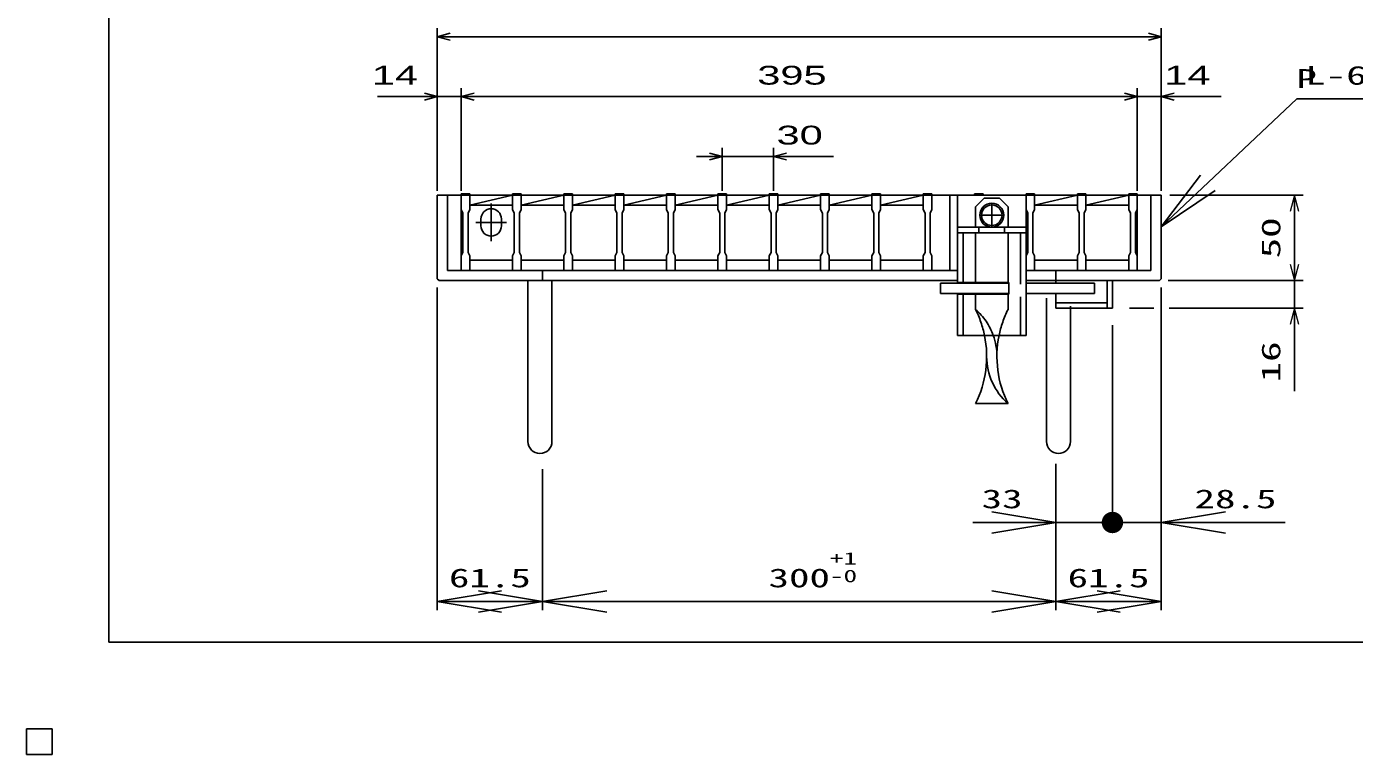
# Model space of a CAD drawing. Units: millimetres at full size, sheet at 1:5; some dimension numbers follow another scale. Extents: x -910 to 868, y -641 to 524.
# Drawn here: x -910 to -134, y -641 to -216 of the extents above; entities that cross this region are included whole.
import ezdxf
from ezdxf.enums import TextEntityAlignment as Align

# ---------------------------------------------------------------- set-up
doc = ezdxf.new("R2010")
doc.units = ezdxf.units.MM
doc.header["$LTSCALE"] = 5
doc.linetypes.add('CHAIN', pattern=[18.5, 12, -1.5, 3.5, -1.5])
doc.linetypes.add('DASHED', pattern=[7.5, 6, -1.5])
for name, color, linetype, lineweight in [('0_2', 150, 'Continuous', 25), ('16', 3, 'Continuous', 25), ('17', 2, 'Continuous', 25), ('19', 6, 'Continuous', 25), ('22', 4, 'Continuous', 25), ('29', 6, 'Continuous', 25)]:
    doc.layers.add(name, color=color, linetype=linetype, lineweight=lineweight)
doc.styles.add('ベクトル', font='')
doc.styles.add('ＭＳ ゴシック', font='')
doc.styles.get('ベクトル').set_extended_font_data('ベクトル')
doc.styles.get('ＭＳ ゴシック').set_extended_font_data('MS Gothic')

# ---------------------------------------------------------------- blocks, each defined once
blk = doc.blocks.new('open_arrow')
at = {"color": 0, "linetype": 'Continuous', "lineweight": -2}
blk.add_lwpolyline([(7.5, 1.25), (0, 0), (7.5, -1.25)], dxfattribs=at)
blk = doc.blocks.new('filled_dot')
at = {"color": 0, "linetype": 'Continuous', "lineweight": -2, "const_width": 1.25}
blk.add_lwpolyline([(-0.625, 0, 1), (0.625, 0, 1)], format="xyb", close=True, dxfattribs=at)

msp = doc.modelspace()

# ---------------------------------------------------------------- linework, layer by layer
at = {"layer": '0_2'}
for p, q in [((-862, -575.75), (-862, 524.25)), ((868, -575.75), (-862, -575.75))]:
    msp.add_line(p, q, dxfattribs=at)
at = {"layer": '16'}
for p, q in [((-656, -314.463), (-656, -313.763)), ((-656, -313.763), (-651, -313.763)), ((-656, -314.463), (-656, -322.963)), ((-651, -314.463), (-656, -314.463)), ((-656, -314.463), (-656, -352.463)), ((-651, -313.763), (-651, -314.463)), ((-651, -322.963), (-651, -314.463)), ((-651, -314.463), (-626, -314.463)), ((-651, -320.463), (-626, -314.463)), ((-626, -314.463), (-626, -313.763)), ((-626, -313.763), (-621, -313.763)), ((-626, -314.463), (-626, -322.963)), ((-621, -314.463), (-626, -314.463)), ((-621, -313.763), (-621, -314.463)), ((-621, -322.963), (-621, -314.463)), ((-621, -314.463), (-596, -314.463)), ((-621, -320.463), (-596, -314.463)), ((-596, -314.463), (-596, -313.763)), ((-596, -313.763), (-591, -313.763)), ((-596, -314.463), (-596, -322.963)), ((-591, -314.463), (-596, -314.463)), ((-591, -313.763), (-591, -314.463)), ((-591, -322.963), (-591, -314.463)), ((-591, -314.463), (-566, -314.463)), ((-591, -320.463), (-566, -314.463)), ((-566, -314.463), (-566, -313.763)), ((-566, -313.763), (-561, -313.763)), ((-566, -314.463), (-566, -322.963)), ((-561, -314.463), (-566, -314.463)), ((-561, -313.763), (-561, -314.463)), ((-561, -322.963), (-561, -314.463)), ((-561, -314.463), (-536, -314.463)), ((-561, -320.463), (-536, -314.463)), ((-536, -314.463), (-536, -313.763)), ((-536, -313.763), (-531, -313.763)), ((-536, -314.463), (-536, -322.963)), ((-531, -314.463), (-536, -314.463)), ((-531, -313.763), (-531, -314.463)), ((-531, -322.963), (-531, -314.463)), ((-531, -314.463), (-506, -314.463)), ((-531, -320.463), (-506, -314.463)), ((-506, -314.463), (-506, -313.763)), ((-506, -313.763), (-501, -313.763)), ((-506, -314.463), (-506, -322.963)), ((-501, -314.463), (-506, -314.463)), ((-501, -313.763), (-501, -314.463)), ((-501, -322.963), (-501, -314.463)), ((-501, -314.463), (-476, -314.463)), ((-501, -320.463), (-476, -314.463)), ((-476, -314.463), (-476, -313.763)), ((-476, -313.763), (-471, -313.763)), ((-476, -314.463), (-476, -322.963)), ((-471, -314.463), (-476, -314.463)), ((-471, -313.763), (-471, -314.463)), ((-471, -322.963), (-471, -314.463)), ((-471, -314.463), (-446, -314.463)), ((-471, -320.463), (-446, -314.463)), ((-446, -314.463), (-446, -313.763)), ((-446, -313.763), (-441, -313.763)), ((-446, -314.463), (-446, -322.963)), ((-441, -314.463), (-446, -314.463)), ((-441, -313.763), (-441, -314.463)), ((-441, -322.963), (-441, -314.463)), ((-441, -314.463), (-416, -314.463)), ((-441, -320.463), (-416, -314.463)), ((-416, -314.463), (-416, -313.763)), ((-416, -313.763), (-411, -313.763)), ((-416, -314.463), (-416, -322.963)), ((-411, -314.463), (-416, -314.463)), ((-411, -313.763), (-411, -314.463)), ((-411, -322.963), (-411, -314.463)), ((-411, -314.463), (-386, -314.463)), ((-411, -320.463), (-386, -314.463)), ((-386, -314.463), (-386, -313.763)), ((-386, -313.763), (-381, -313.763)), ((-386, -314.463), (-386, -322.963)), ((-381, -314.463), (-386, -314.463)), ((-381, -313.763), (-381, -314.463)), ((-381, -322.963), (-381, -314.463)), ((-381, -314.463), (-356, -314.463)), ((-356, -314.463), (-356, -313.763)), ((-356, -313.763), (-351, -313.763)), ((-351, -314.463), (-356, -314.463)), ((-351, -313.763), (-351, -314.463)), ((-351, -314.463), (-326, -314.463)), ((-326, -314.463), (-326, -313.763)), ((-326, -313.763), (-321, -313.763)), ((-326, -314.463), (-326, -322.963)), ((-321, -314.463), (-326, -314.463)), ((-321, -313.763), (-321, -314.463)), ((-321, -322.963), (-321, -314.463)), ((-321, -314.463), (-296, -314.463)), ((-321, -320.463), (-296, -314.463)), ((-296, -314.463), (-296, -313.763)), ((-296, -313.763), (-291, -313.763)), ((-296, -314.463), (-296, -322.963)), ((-291, -314.463), (-296, -314.463)), ((-291, -313.763), (-291, -314.463)), ((-291, -322.963), (-291, -314.463)), ((-291, -314.463), (-266, -314.463)), ((-291, -320.463), (-266, -314.463)), ((-266, -314.463), (-266, -313.763)), ((-266, -313.763), (-261, -313.763)), ((-266, -314.463), (-266, -322.963)), ((-261, -314.463), (-266, -314.463)), ((-261, -313.763), (-261, -314.463)), ((-261, -322.963), (-261, -314.463)), ((-261, -352.463), (-261, -314.463)), ((-656, -322.963), (-655, -324.963)), ((-655, -324.963), (-655, -347.963)), ((-652, -324.963), (-651, -322.963)), ((-652, -347.963), (-652, -324.963)), ((-651, -320.463), (-626, -320.463)), ((-638.5, -341.463), (-638.5, -319.463)), ((-626, -322.963), (-625, -324.963)), ((-625, -324.963), (-625, -347.963)), ((-622, -324.963), (-621, -322.963)), ((-622, -347.963), (-622, -324.963)), ((-621, -320.463), (-596, -320.463)), ((-596, -322.963), (-595, -324.963)), ((-595, -324.963), (-595, -347.963)), ((-592, -324.963), (-591, -322.963)), ((-592, -347.963), (-592, -324.963)), ((-591, -320.463), (-566, -320.463)), ((-566, -322.963), (-565, -324.963)), ((-565, -324.963), (-565, -347.963)), ((-562, -324.963), (-561, -322.963)), ((-562, -347.963), (-562, -324.963)), ((-561, -320.463), (-536, -320.463)), ((-536, -322.963), (-535, -324.963)), ((-535, -324.963), (-535, -347.963)), ((-532, -324.963), (-531, -322.963)), ((-532, -347.963), (-532, -324.963)), ((-531, -320.463), (-506, -320.463)), ((-506, -322.963), (-505, -324.963)), ((-505, -324.963), (-505, -347.963)), ((-502, -324.963), (-501, -322.963)), ((-502, -347.963), (-502, -324.963)), ((-501, -320.463), (-476, -320.463)), ((-476, -322.963), (-475, -324.963)), ((-475, -324.963), (-475, -347.963)), ((-472, -324.963), (-471, -322.963)), ((-472, -347.963), (-472, -324.963)), ((-471, -320.463), (-446, -320.463)), ((-446, -322.963), (-445, -324.963)), ((-445, -324.963), (-445, -347.963)), ((-442, -324.963), (-441, -322.963)), ((-442, -347.963), (-442, -324.963)), ((-441, -320.463), (-416, -320.463)), ((-416, -322.963), (-415, -324.963)), ((-415, -324.963), (-415, -347.963)), ((-412, -324.963), (-411, -322.963)), ((-412, -347.963), (-412, -324.963)), ((-411, -320.463), (-386, -320.463)), ((-386, -322.963), (-385, -324.963)), ((-385, -324.963), (-385, -347.963)), ((-382, -324.963), (-381, -322.963)), ((-382, -347.963), (-382, -324.963)), ((-352, -324.963), (-351, -322.963)), ((-326, -322.963), (-325, -324.963)), ((-325, -324.963), (-325, -347.963)), ((-322, -324.963), (-321, -322.963)), ((-322, -347.963), (-322, -324.963)), ((-321, -320.463), (-296, -320.463)), ((-296, -322.963), (-295, -324.963)), ((-295, -324.963), (-295, -347.963)), ((-292, -324.963), (-291, -322.963)), ((-292, -347.963), (-292, -324.963)), ((-291, -320.463), (-266, -320.463)), ((-266, -322.963), (-265, -324.963)), ((-265, -324.963), (-265, -347.963)), ((-262, -324.963), (-261, -322.963)), ((-262, -347.963), (-262, -324.963)), ((-647.5, -330.463), (-629.5, -330.463)), ((-644.5, -332.463), (-644.5, -328.463)), ((-632.5, -332.463), (-632.5, -328.463)), ((-655, -347.963), (-656, -349.963)), ((-651, -349.963), (-652, -347.963)), ((-625, -347.963), (-626, -349.963)), ((-621, -349.963), (-622, -347.963)), ((-595, -347.963), (-596, -349.963)), ((-591, -349.963), (-592, -347.963)), ((-565, -347.963), (-566, -349.963)), ((-561, -349.963), (-562, -347.963)), ((-535, -347.963), (-536, -349.963)), ((-531, -349.963), (-532, -347.963)), ((-505, -347.963), (-506, -349.963)), ((-501, -349.963), (-502, -347.963)), ((-475, -347.963), (-476, -349.963)), ((-471, -349.963), (-472, -347.963)), ((-445, -347.963), (-446, -349.963)), ((-441, -349.963), (-442, -347.963)), ((-415, -347.963), (-416, -349.963)), ((-411, -349.963), (-412, -347.963)), ((-385, -347.963), (-386, -349.963)), ((-381, -349.963), (-382, -347.963)), ((-325, -347.963), (-326, -349.963)), ((-321, -349.963), (-322, -347.963)), ((-295, -347.963), (-296, -349.963)), ((-291, -349.963), (-292, -347.963)), ((-265, -347.963), (-266, -349.963)), ((-261, -349.963), (-262, -347.963)), ((-656, -349.963), (-656, -358.463)), ((-651, -358.463), (-651, -349.963)), ((-651, -352.463), (-626, -352.463)), ((-626, -349.963), (-626, -358.463)), ((-621, -358.463), (-621, -349.963)), ((-621, -352.463), (-596, -352.463)), ((-596, -349.963), (-596, -358.463)), ((-591, -358.463), (-591, -349.963)), ((-591, -352.463), (-566, -352.463)), ((-566, -349.963), (-566, -358.463)), ((-561, -358.463), (-561, -349.963)), ((-561, -352.463), (-536, -352.463)), ((-536, -349.963), (-536, -358.463)), ((-531, -358.463), (-531, -349.963)), ((-531, -352.463), (-506, -352.463)), ((-506, -349.963), (-506, -358.463)), ((-501, -358.463), (-501, -349.963)), ((-501, -352.463), (-476, -352.463)), ((-476, -349.963), (-476, -358.463)), ((-471, -358.463), (-471, -349.963)), ((-471, -352.463), (-446, -352.463)), ((-446, -349.963), (-446, -358.463)), ((-441, -358.463), (-441, -349.963)), ((-441, -352.463), (-416, -352.463)), ((-416, -349.963), (-416, -358.463)), ((-411, -358.463), (-411, -349.963)), ((-411, -352.463), (-386, -352.463)), ((-386, -349.963), (-386, -358.463)), ((-381, -358.463), (-381, -349.963)), ((-326, -349.963), (-326, -358.463)), ((-321, -358.463), (-321, -349.963)), ((-321, -352.463), (-296, -352.463)), ((-296, -349.963), (-296, -358.463)), ((-291, -358.463), (-291, -349.963)), ((-291, -352.463), (-266, -352.463)), ((-266, -349.963), (-266, -358.463)), ((-261, -358.463), (-261, -349.963)), ((-656, -358.463), (-651, -358.463)), ((-626, -358.463), (-621, -358.463)), ((-596, -358.463), (-591, -358.463)), ((-566, -358.463), (-561, -358.463)), ((-536, -358.463), (-531, -358.463)), ((-506, -358.463), (-501, -358.463)), ((-476, -358.463), (-471, -358.463)), ((-446, -358.463), (-441, -358.463)), ((-416, -358.463), (-411, -358.463)), ((-386, -358.463), (-381, -358.463)), ((-326, -358.463), (-321, -358.463)), ((-296, -358.463), (-291, -358.463)), ((-266, -358.463), (-261, -358.463)), ((-895, -626.25), (-910, -626.25)), ((-910, -626.25), (-910, -641.25)), ((-895, -626.25), (-910, -626.25)), ((-910, -626.25), (-910, -641.25)), ((-895, -626.25), (-910, -626.25)), ((-910, -626.25), (-910, -641.25)), ((-895, -626.25), (-910, -626.25)), ((-910, -626.25), (-910, -641.25)), ((-895, -626.25), (-910, -626.25)), ((-910, -626.25), (-910, -641.25)), ((-895, -641.25), (-895, -626.25)), ((-895, -641.25), (-895, -626.25)), ((-895, -641.25), (-895, -626.25)), ((-895, -641.25), (-895, -626.25)), ((-895, -641.25), (-895, -626.25)), ((-910, -641.25), (-895, -641.25)), ((-910, -641.25), (-895, -641.25)), ((-910, -641.25), (-895, -641.25)), ((-910, -641.25), (-895, -641.25)), ((-910, -641.25), (-895, -641.25))]:
    msp.add_line(p, q, dxfattribs=at)
for centre, start, end in [((-638.5, -328.463), 0, 180), ((-638.5, -332.463), 180, 0)]:
    msp.add_arc(centre, 6, start, end, dxfattribs=at)
at = {"layer": '17', "color": 3}
for p, q in [((-370.5, -358.463), (-370.5, -314.463)), ((-366, -336.463), (-366, -314.463)), ((-366, -314.463), (-326, -314.463)), ((-326, -314.463), (-326, -336.463)), ((-366, -333.263), (-326, -333.263)), ((-353.5, -333.263), (-353.5, -336.463)), ((-338.5, -336.463), (-338.5, -333.263)), ((-366, -365.963), (-366, -336.463)), ((-326, -336.463), (-366, -336.463)), ((-326, -336.463), (-326, -396.463)), ((-366, -365.463), (-336, -365.463)), ((-366, -396.463), (-366, -371.963)), ((-362.8, -365.463), (-362.8, -365.963)), ((-362.8, -371.963), (-362.8, -372.463)), ((-336, -372.463), (-336, -365.463)), ((-366, -372.463), (-336, -372.463)), ((-326, -396.463), (-366, -396.463))]:
    msp.add_line(p, q, dxfattribs=at)
at = {"layer": '17'}
for p, q in [((-350.5, -316.263), (-355.5, -321.263)), ((-350.5, -316.263), (-341.5, -316.263)), ((-341.5, -316.263), (-336.5, -321.263)), ((-355.5, -321.263), (-355.5, -333.263)), ((-336.5, -321.263), (-336.5, -333.263)), ((-376, -371.963), (-376, -365.963)), ((-376, -365.963), (-336, -365.963)), ((-336, -371.963), (-376, -371.963)), ((-326, -365.963), (-286, -365.963)), ((-286, -371.963), (-326, -371.963)), ((-286, -365.963), (-286, -371.963)), ((-355.5, -436.263), (-336.5, -436.263))]:
    msp.add_line(p, q, dxfattribs=at)
at = {"layer": '17', "color": 33, "linetype": 'CHAIN'}
for p, q in [((-346, -319.663), (-346, -332.863)), ((-352.6, -326.263), (-339.4, -326.263))]:
    msp.add_line(p, q, dxfattribs=at)
at = {"layer": '17', "color": 3, "linetype": 'DASHED'}
for p, q in [((-362.8, -365.463), (-362.8, -336.463)), ((-329.2, -336.463), (-329.2, -396.463)), ((-362.8, -396.463), (-362.8, -372.463))]:
    msp.add_line(p, q, dxfattribs=at)
at = {"layer": '17', "linetype": 'DASHED'}
for p, q in [((-355.5, -336.463), (-355.5, -365.963)), ((-336.5, -336.463), (-336.5, -365.963)), ((-355.5, -371.963), (-355.5, -381.263)), ((-336.5, -371.963), (-336.5, -381.263))]:
    msp.add_line(p, q, dxfattribs=at)
at = {"layer": '17', "color": 7}
msp.add_circle((-346, -326.263), 7, dxfattribs=at)
at = {"layer": '17'}
msp.add_circle((-346, -326.263), 6, dxfattribs=at)
at = {"layer": '17', "linetype": 'DASHED'}
for centre, radius, start, end in [((-410.423, -408.763), 61.423, 11.55161, 26.59714), ((-379.5, -408.763), 36.5, 19.69337, 48.88791), ((-281.577, -408.763), 61.423, 153.40286, 168.44839)]:
    msp.add_arc(centre, radius, start, end, dxfattribs=at)
at = {"layer": '17'}
for centre, radius, start, end in [((-410.423, -408.763), 61.423, 333.40286, 11.55161), ((-379.5, -408.763), 36.5, 0, 19.69337), ((-281.577, -408.763), 61.423, 168.44839, 206.59714), ((-312.5, -408.763), 36.5, 180, 228.88791)]:
    msp.add_arc(centre, radius, start, end, dxfattribs=at)
at = {"layer": '19'}
for p, q in [((-656, -314.463), (-670, -314.463)), ((-670, -314.463), (-670, -363.463)), ((-664, -358.463), (-664, -314.463)), ((-247, -314.463), (-261, -314.463)), ((-253, -314.463), (-253, -358.463)), ((-247, -363.463), (-247, -314.463)), ((-670, -363.463), (-669, -364.463)), ((-669, -364.463), (-366, -364.463)), ((-366, -358.463), (-664, -358.463)), ((-617, -364.463), (-617, -458.463)), ((-608.5, -364.463), (-608.5, -358.463)), ((-603, -458.463), (-603, -364.463)), ((-253, -358.463), (-326, -358.463)), ((-326, -364.463), (-248, -364.463)), ((-308.5, -358.463), (-308.5, -364.463)), ((-308.5, -364.463), (-308.5, -365.963)), ((-278.5, -364.463), (-278.5, -380.463)), ((-275.5, -380.463), (-275.5, -364.463)), ((-248, -364.463), (-247, -363.463)), ((-308.5, -371.963), (-308.5, -380.463)), ((-314, -374.623), (-314, -458.463)), ((-300, -458.463), (-300, -379.463)), ((-308.5, -380.463), (-275.5, -380.463))]:
    msp.add_line(p, q, dxfattribs=at)
for centre in [(-610, -458.463), (-307, -458.463)]:
    msp.add_arc(centre, 7, 180, 0, dxfattribs=at)
at = {"layer": '22'}
for p, q in [((-670, -311.963), (-670, -216.963)), ((-247, -311.963), (-247, -216.963)), ((-670, -221.963), (-662.5, -219.963)), ((-662.5, -223.963), (-670, -221.963)), ((-670, -221.963), (-247, -221.963)), ((-247, -221.963), (-254.5, -219.963)), ((-254.5, -223.963), (-247, -221.963)), ((-670, -256.963), (-677.5, -254.963)), ((-670, -311.963), (-670, -251.963)), ((-656, -311.963), (-656, -251.963)), ((-656, -256.963), (-648.5, -254.963)), ((-261, -256.963), (-268.5, -254.963)), ((-261, -311.963), (-261, -251.963)), ((-247, -311.963), (-247, -251.963)), ((-247, -256.963), (-239.5, -254.963)), ((-705, -256.963), (-670, -256.963)), ((-677.5, -258.963), (-670, -256.963)), ((-670, -256.963), (-656, -256.963)), ((-648.5, -258.963), (-656, -256.963)), ((-656, -256.963), (-261, -256.963)), ((-268.5, -258.963), (-261, -256.963)), ((-261, -256.963), (-247, -256.963)), ((-239.5, -258.963), (-247, -256.963)), ((-247, -256.963), (-212, -256.963)), ((-503.5, -311.963), (-503.5, -286.963)), ((-473.5, -286.963), (-473.5, -311.963)), ((-503.5, -291.963), (-518.5, -291.963)), ((-503.5, -291.963), (-511, -289.963)), ((-511, -293.963), (-503.5, -291.963)), ((-503.5, -291.963), (-473.5, -291.963)), ((-473.5, -291.963), (-466, -289.963)), ((-466, -293.963), (-473.5, -291.963)), ((-473.5, -291.963), (-438.5, -291.963)), ((-242, -314.463), (-164.08, -314.463)), ((-169.08, -364.463), (-169.08, -314.463)), ((-243, -364.463), (-164.08, -364.463)), ((-169.08, -380.463), (-169.08, -364.463)), ((-670, -368.463), (-670, -556.924)), ((-247, -368.463), (-247, -510.755)), ((-247, -373.463), (-247, -556.924)), ((-265.5, -380.463), (-251.352, -380.463)), ((-242.351, -380.463), (-164.08, -380.463)), ((-169.08, -428.952), (-169.08, -380.463)), ((-275.5, -390.463), (-275.5, -510.755)), ((-275.5, -390.463), (-275.5, -510.755)), ((-308.5, -471.52), (-308.5, -556.924)), ((-308.5, -471.52), (-308.5, -556.924)), ((-308.5, -472.693), (-308.5, -510.755)), ((-608.5, -474.564), (-608.5, -556.924)), ((-608.5, -474.564), (-608.5, -556.924)), ((-356.989, -505.755), (-247, -505.755)), ((-308.5, -505.755), (-174.511, -505.755)), ((-670, -551.924), (-608.5, -551.924)), ((-608.5, -551.924), (-308.5, -551.924)), ((-308.5, -551.924), (-247, -551.924))]:
    msp.add_line(p, q, dxfattribs=at)
at = {"layer": '22', "lineweight": 13}
for p, q in [((-169.08, -314.463), (-171.668, -324.123)), ((-166.492, -324.123), (-169.08, -314.463)), ((-171.668, -354.804), (-169.08, -364.463)), ((-169.08, -364.463), (-166.492, -354.804)), ((-169.08, -380.463), (-171.668, -390.123)), ((-166.492, -390.123), (-169.08, -380.463))]:
    msp.add_line(p, q, dxfattribs=at)
at = {"layer": '22', "color": 2}
for p, q in [((-895, -626.25), (-910, -626.25)), ((-910, -626.25), (-910, -641.25)), ((-895, -626.25), (-910, -626.25)), ((-910, -626.25), (-910, -641.25)), ((-895, -626.25), (-910, -626.25)), ((-910, -626.25), (-910, -641.25)), ((-895, -641.25), (-895, -626.25)), ((-895, -641.25), (-895, -626.25)), ((-895, -641.25), (-895, -626.25)), ((-910, -641.25), (-895, -641.25)), ((-910, -641.25), (-895, -641.25)), ((-910, -641.25), (-895, -641.25))]:
    msp.add_line(p, q, dxfattribs=at)
at = {"layer": '22'}
msp.add_lwpolyline([(-247, -333.125), (-167.844, -258.334), (-25.844, -258.334)], dxfattribs=at)
at = {"layer": '29'}
msp.add_line((-278.5, -377.463), (-308.563, -377.463), dxfattribs=at)

# ---------------------------------------------------------------- block references
at = {"layer": '22', "xscale": 5, "yscale": 5}
for p, rotation in [((-247, -333.125), 43.4), ((-308.5, -505.755), 180), ((-608.5, -551.924), 180), ((-308.5, -551.924), 180), ((-247, -551.924), 180)]:
    msp.add_blockref('open_arrow', p, dxfattribs=dict(at, rotation=rotation))
for name, p in [('filled_dot', (-275.5, -505.755)), ('open_arrow', (-247, -505.755)), ('open_arrow', (-670, -551.924)), ('open_arrow', (-608.5, -551.924)), ('open_arrow', (-308.5, -551.924))]:
    msp.add_blockref(name, p, dxfattribs=at)

# ---------------------------------------------------------------- texts
at = {"layer": '22', "color": 2, "style": 'ベクトル', "width": 1.65}
for s, p in [(' 14 ', (-715, -244.463)), (' 395 ', (-489.75, -244.463)), (' 14 ', (-252, -244.463)), (' 30 ', (-478.5, -279.463))]:
    msp.add_text(s, height=11, dxfattribs=at).set_placement(p, align=Align.MIDDLE_LEFT)
at = {"layer": '22', "style": 'ＭＳ ゴシック', "width": 1.6}
for s, p in [('L-6X50X61.5', (-162.844, -253.334)), ('28.5', (-227.511, -500.755))]:
    msp.add_text(s, height=11, dxfattribs=at).set_placement(p, align=Align.BOTTOM_LEFT)
at = {"layer": '22', "color": 2, "style": 'ＭＳ ゴシック', "width": 1.6}
for s, height, p in [('P', 11, (-162.093, -246.407)), ('+1', 7.331, (-432.652, -526.759)), ('-0', 7.331, (-432.652, -537.001))]:
    msp.add_text(s, height=height, dxfattribs=at).set_placement(p, align=Align.MIDDLE_CENTER)
msp.add_text('50', height=11, rotation=90, dxfattribs=at).set_placement((-174.08, -339.463), align=Align.BOTTOM_CENTER)
msp.add_text('16', height=11, rotation=90, dxfattribs=at).set_placement((-174.08, -399.952), align=Align.BOTTOM_RIGHT)
at = {"layer": '22', "style": 'ＭＳ ゴシック', "width": 1.6}
msp.add_text('33', height=11, dxfattribs=at).set_placement((-327.989, -500.755), align=Align.BOTTOM_RIGHT)
for s, p in [('61.5', (-639.25, -546.924)), ('300', (-458.5, -546.924)), ('61.5', (-277.75, -546.924))]:
    msp.add_text(s, height=11, dxfattribs=at).set_placement(p, align=Align.BOTTOM_CENTER)

doc.saveas('drawing.dxf')
